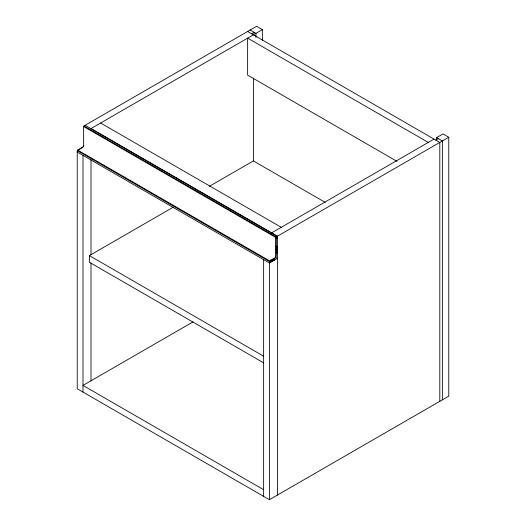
<?xml version="1.0" encoding="UTF-8"?>
<svg xmlns="http://www.w3.org/2000/svg" width="526" height="526" viewBox="0 0 526 526"><rect width="100%" height="100%" fill="white"/><g stroke="black" fill="none" stroke-linecap="round" stroke-linejoin="round"><path stroke-width="0.79" d="M436.6 140.08L436.6 137.621L443.004 133.926L448.77 137.253L448.77 396.144L269.404 499.7L77.23 388.747L77.23 150.567L82.352 147.241A1.815 1.045 -60 0 0 83.634 145.018L83.634 126.529L85.159 125.306L277.412 236.371M269.404 499.7L269.404 261.521L274.533 258.194A1.815 1.045 -60 0 0 275.815 255.971L275.815 237.476L277.406 236.325M85.238 125.234L256.596 26.3L262.362 29.627L262.362 40.278M83.956 126.345L84.916 125.786M251.632 33.789L254.19 32.31L254.19 35.584M253.394 34.808L91.005 128.561L277.412 236.187L448.77 137.253M250.185 29.995L255.952 33.329L262.362 29.627M78.19 150.015L82.036 147.793M82.352 147.609L82.674 147.425A1.815 1.045 -60 0 0 83.003 147.181M263.644 362.861L89.4 262.264L89.4 255.603L173.172 207.237M209.374 186.335L253.394 160.923L325.226 202.398M271.646 232.854L434.035 139.101M435.798 140.12L438.362 138.64M275.67 237.765L277.412 238.403M275.67 246.273L277.412 246.911L275.992 246.089M277.09 247.095L277.09 250.054L276.13 250.606L276.13 237.292L277.09 236.739L277.09 238.587M277.412 253.197L277.09 253.381L277.09 250.422L276.13 250.981L276.13 256.155A1.815 1.045 -60 0 1 274.848 258.378L274.533 260.041M269.582 261.251L271.008 262.073L271.008 261.705L269.726 262.441L269.726 261.337L274.21 258.746L274.21 259.857L272.606 260.778L271.186 259.956M193.042 321.886L82.996 385.42L263.638 489.713M436.6 137.621L442.366 140.948L442.366 399.845M247.628 31.475L439.802 142.428L439.802 401.325M428.269 142.428L247.628 38.135L247.628 75.119L396.979 161.351M100.611 123.012L281.259 227.311M83.956 125.97L276.13 236.924M83.634 126.529L275.815 237.476M275.67 249.232L277.09 250.054M275.67 249.6L277.09 250.422M275.67 252.559L277.09 253.381M275.493 257.267L277.412 258.378L269.404 263L77.23 152.047M272.784 259.035L274.21 259.857M270.476 259.916L272.606 261.152L272.606 260.778M77.552 150.015L271.008 261.705M77.23 150.567L269.404 261.521M89.4 255.603L263.644 356.201M277.412 236.187L277.412 495.078M263.638 259.673L263.638 496.373M255.952 33.329L255.952 37.425M253.394 78.229L253.394 160.976M91.005 159.759L91.005 254.768M91.005 262.961L91.005 380.903M82.996 155.374L82.996 392.074M77.552 150.383L77.552 151.495M83.91 145.61A1.815 1.045 -60 0 1 83.581 146.465"/></g></svg>
